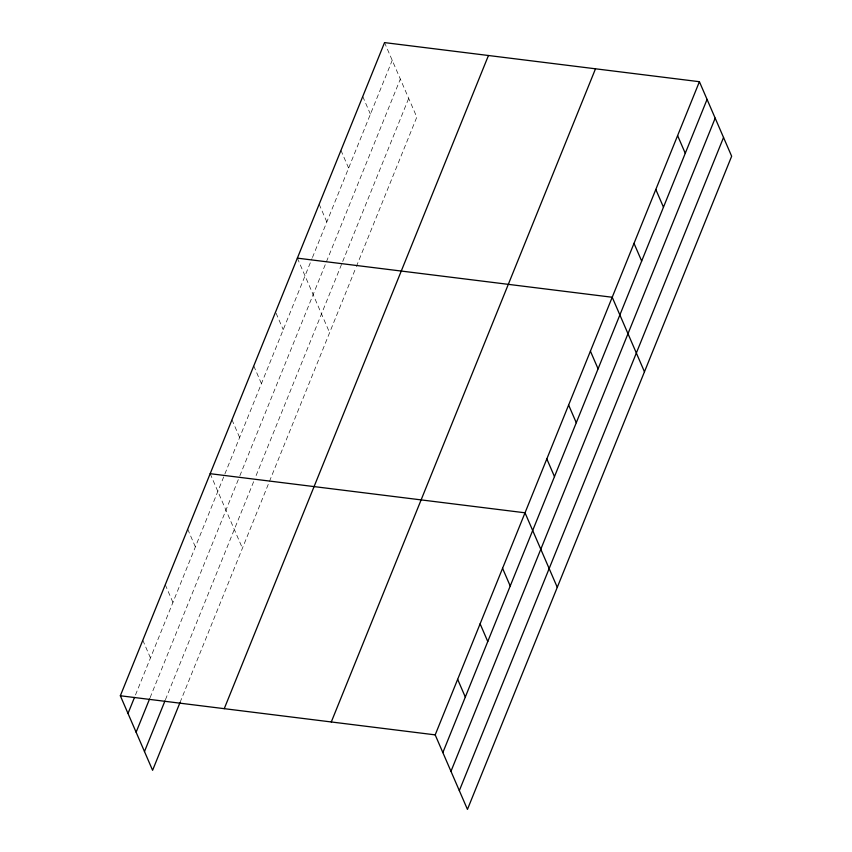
<?xml version="1.0" encoding="UTF-8"?>
<svg xmlns="http://www.w3.org/2000/svg" width="852" height="852" viewBox="0 0 852 852"><rect width="100%" height="100%" fill="white"/><g stroke="black" fill="none" stroke-linecap="round" stroke-linejoin="round"><path stroke-width="0.64" stroke-dasharray="4.26 3.19" d="M135.489 694.955L311.96 258.699M312.46 257.474L392.218 60.3M150.09 697.671L239.327 477.077M239.827 475.853L400.333 79.055M165.437 699.716L253.63 481.7M256.111 475.576L408.694 98.374M180.049 702.442L355.87 267.762M356.37 266.538L416.809 117.129L384.55 42.6M362.76 96.489L370.418 114.189M340.96 150.367L348.617 168.068M319.159 204.256L326.827 221.957M297.369 258.145L329.618 332.674M276.08 313.206L283.226 329.724M253.768 365.913L261.426 383.613M231.978 419.802L239.636 437.502M210.178 473.691L242.426 548.219M187.717 529.209L195.374 546.909M165.256 584.728L172.924 602.428M142.806 640.246L150.463 657.946"/><path stroke-width="1.28" d="M180.049 702.442L152.593 770.293L120.345 695.764L384.55 42.6L699.407 81.707L731.655 156.235L467.45 809.4L435.191 734.871L699.407 81.707M128.002 713.465L134.488 697.426M136.118 732.219L149.59 698.906M144.478 751.539L164.947 700.951M224.246 708.672L488.452 55.508M331.29 721.963L595.505 68.799M442.848 752.572L707.064 99.407M450.964 771.326L715.179 118.162M459.324 790.645L723.54 137.481M297.369 258.145L612.215 297.252L644.463 371.781M210.178 473.691L525.024 512.798L557.272 587.326M120.345 695.764L435.191 734.871M677.606 135.596L685.264 153.296M655.806 189.474L663.463 207.174M634.005 243.363L641.673 261.063M590.415 351.141L598.072 368.831M568.614 405.019L576.282 422.72M546.824 458.908L554.482 476.609M502.563 568.316L510.22 586.016M480.113 623.834L487.77 641.535M457.652 679.353L465.309 697.053"/></g></svg>
